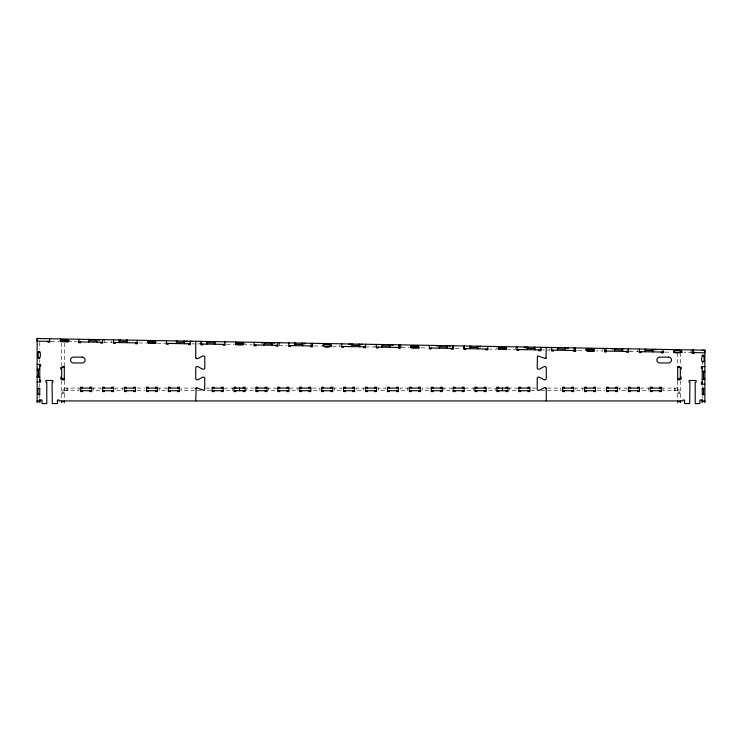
<?xml version="1.0" encoding="UTF-8"?>
<svg xmlns="http://www.w3.org/2000/svg" width="742" height="742" viewBox="0 0 742 742"><rect width="100%" height="100%" fill="white"/><g stroke="black" fill="none" stroke-linecap="round" stroke-linejoin="round"><path stroke-width="0.56" stroke-dasharray="3.71 2.78" d="M69.646 339.957L69.618 341.71L77.066 341.839M104.316 342.312L104.334 341.329M111.764 342.442L111.792 341.292M199.412 343.156L199.394 343.973L197.53 343.945M244.962 343.017L244.934 344.77L252.382 344.9M279.586 345.373L279.613 344.065M339.947 346.431L339.984 344.678M374.673 345.883L374.654 347.033L367.207 346.904M401.876 347.506L401.914 345.753M497.029 347.414L496.992 349.167L489.553 349.037M515.291 347.738L515.254 349.491L507.806 349.361M549.915 350.094L549.933 348.777M602.866 349.269L602.838 351.012L596.457 350.901M630.088 351.495L630.106 350.669M637.536 351.625L637.554 350.641M690.978 351.244L690.95 352.552L684.087 352.431M64.304 389.689L62.987 389.708L62.987 392.759M64.304 388.085L80.73 388.085M91.683 388.085L100.884 388.085L100.884 390.719L93.436 390.719L93.436 388.085M124.545 388.085L115.344 388.085L115.344 390.719L122.792 390.719L122.792 388.085M137.251 388.085L144.699 388.085M157.406 388.085L166.607 388.085L166.607 390.719L159.159 390.719L159.159 388.085M194.617 388.085L181.067 388.085L181.067 390.719L201.388 390.719M205.905 388.085L210.422 388.085L210.422 390.719L205.905 390.719M234.082 388.085L224.882 388.085L224.882 390.719L232.329 390.719L232.329 388.085M254.237 388.085L246.789 388.085L246.789 390.719L254.237 390.719M266.944 388.085L276.145 388.085L276.145 390.719L268.697 390.719L268.697 388.085M299.805 388.085L290.604 388.085L290.604 390.719L298.052 390.719L298.052 388.085M312.512 388.085L319.96 388.085L319.96 390.719L312.512 390.719M332.666 388.085L341.867 388.085L341.867 390.719L334.419 390.719L334.419 388.085M365.528 388.085L356.327 388.085L356.327 390.719L363.775 390.719L363.775 388.085M376.482 388.085L385.682 388.085L385.682 390.719L378.235 390.719L378.235 388.085M409.343 388.085L400.142 388.085L400.142 390.719L407.59 390.719L407.59 388.085M429.497 388.085L422.04 388.085L422.04 390.719L429.497 390.719M442.204 388.085L451.405 388.085L451.405 390.719L443.948 390.719L443.948 388.085M475.056 388.085L465.855 388.085L465.855 390.719L473.313 390.719L473.313 388.085M487.763 388.085L495.211 388.085L495.211 390.719L487.763 390.719M507.918 388.085L517.118 388.085L517.118 390.719L509.671 390.719L509.671 388.085M536.095 388.085L531.578 388.085L531.578 390.719L536.095 390.719M547.392 388.085L560.933 388.085L560.933 390.719L540.612 390.719M584.594 388.085L575.393 388.085L575.393 390.719L582.841 390.719L582.841 388.085M597.301 388.085L604.749 388.085M617.455 388.085L626.656 388.085L626.656 390.719L619.208 390.719L619.208 388.085M650.317 388.085L641.116 388.085L641.116 390.719L648.564 390.719L648.564 388.085M661.27 388.085L677.706 388.085M64.304 390.719L78.977 390.719L78.977 388.085M137.251 390.719L144.699 390.719M597.301 390.719L604.749 390.719M677.706 390.719L663.023 390.719L663.023 388.085M680.006 392.759L678.03 392.759M61.669 392.759L64.304 392.759M61.669 393.64L64.304 393.64M677.706 393.64L680.331 393.64M677.706 389.689L679.013 389.708L679.013 392.759M51.04 341.385L58.813 341.524M103.88 342.312L112.209 342.452M138.995 342.925L146.554 343.054M157.248 343.24L164.696 343.37M191.946 343.843L194.738 343.898M226.662 344.455L234.11 344.585M279.15 345.364L286.57 345.494M314.256 345.976L321.805 346.115M332.509 346.301L340.392 346.44M401.663 347.506L409.324 347.636M421.196 347.85L427.577 347.961M455.3 348.443L461.812 348.555M542.467 349.964L544.322 349.992M547.114 350.048L550.017 350.094M578.203 350.586L584.585 350.697M629.763 351.485L638.083 351.634M664.767 352.098L671.148 352.209M702.238 363.255L702.238 364.869M702.238 385.896L702.238 386.777M702.238 395.838L702.238 398.046M680.331 352.895L680.331 365.593M680.331 380.785L680.331 400.689M677.706 352.895L677.706 365.593M677.706 380.785L677.706 400.94M675.072 388.085L675.072 390.719M674.2 388.085L674.2 390.719M67.8 388.085L67.8 390.719M66.928 388.085L66.928 390.719M64.304 343.082L64.304 365.593M64.304 380.785L64.304 400.94M61.669 343.082L61.669 365.593M61.669 380.785L61.669 400.689M39.762 342.21L39.762 349.111M39.762 359.61L39.762 362.671M39.762 383.707L39.762 386.777M39.762 395.838L39.762 398.046"/><path stroke-width="1.11" d="M196.537 387.788L203.92 390.338L204.606 390.014L204.801 378.068C203.466 374.246 197.075 382.696 195.74 378.874L195.74 367.485C197.066 363.682 203.252 372.002 204.792 368.366L204.801 356.893C203.475 353.071 197.075 361.53 195.74 357.7L195.74 341.283M546.26 347.404L546.001 358.321L546.26 357.709M47.896 341.329L47.887 342.21L49.64 342.238L49.658 338.732M60.612 338.927L60.566 341.552L67.967 341.682L68.57 341.088L67.986 340.365L60.584 340.235L59.963 340.828L60.427 341.524L68.524 341.691M67.865 341.682L67.893 339.929M78.865 339.242L78.838 342.748L80.59 342.776L80.609 341.904M88.715 342.043L88.799 339.419M89.801 339.437L89.782 340.745L95.913 340.856L95.931 339.539M96.924 342.183L96.97 339.558M98.547 340.244L98.565 339.586M99.428 340.263L99.437 339.604M100.838 342.257L100.829 343.129L102.581 343.166L102.637 339.66M104.353 340.179L104.362 339.688M113.591 339.845L113.526 343.351L115.279 343.379L115.298 342.507M119.221 342.572L119.267 339.947L119.258 342.572M120.306 339.966L120.287 341.283L126.418 341.385L126.437 340.077M127.439 340.086L127.392 342.721L127.476 340.086M135.526 342.86L135.517 343.741L137.27 343.769L137.289 340.263M148.242 340.457L148.196 343.082L155.588 343.203L156.2 342.618L155.616 341.895L148.196 341.774L147.584 342.47L148.177 343.082L155.495 343.212L155.514 341.895L148.196 341.774M166.496 340.773L166.468 344.279L168.221 344.307L168.239 343.435M176.346 343.574L176.392 340.949M177.431 340.958L177.403 342.275L183.543 342.387L183.562 341.07M184.517 343.713L184.563 341.088M186.177 341.774L186.186 341.116M187.058 341.626L187.067 341.135M188.468 343.787L188.459 344.659L190.202 344.687L190.267 341.19M191.983 341.71L191.993 341.218M201.147 344.01L201.193 341.376M201.221 341.376L201.156 344.882L202.909 344.909L202.928 344.038M207.936 341.496L207.908 342.813L214.048 342.915L214.067 341.598M215.059 344.251L215.069 341.617M223.156 344.39L223.147 345.262L224.891 345.299L224.956 341.793M235.91 341.988L235.863 344.613L243.181 344.742L243.83 344.093L243.246 343.425L235.826 343.305L235.214 343.945L235.798 344.613L243.218 344.733L243.218 342.99M239.536 344.678L239.536 343.361M254.181 342.303L254.098 345.809L255.851 345.837L255.869 344.965M261.555 343.092L261.564 342.433M262.427 343.101L262.445 342.442M263.985 345.104L264.069 342.479M265.07 342.489L265.052 343.806L271.182 343.917L271.201 342.6M272.193 345.243L272.203 342.618M273.826 343.138L273.835 342.646M274.698 343.156L274.707 342.665M276.098 345.318L276.08 346.189L277.833 346.217L277.879 342.721M279.623 343.24L279.632 342.748M288.833 342.906L288.786 346.412L290.539 346.44L290.558 345.568M294.537 343.008L294.491 345.633L294.574 343.008M295.576 343.027L295.557 344.344L301.688 344.446L301.706 343.129M304.322 343.834L304.341 343.175M305.203 343.852L305.212 343.194M310.787 345.92L310.768 346.792L312.521 346.829L312.549 343.323M311.232 345.93L311.278 343.296M323.484 344.39C320.748 347.646 333.956 347.59 330.932 344.965C320.238 342.043 320.368 348.907 330.793 346.264L330.784 344.52M341.747 343.834L341.728 347.339L343.481 347.367L343.5 346.486M349.167 344.622L349.185 343.963M350.048 344.631L350.057 343.973M351.643 346.635L351.652 344M352.682 344.019L352.663 345.336L358.794 345.447L358.822 344.13M359.777 346.774L359.824 344.149M361.437 344.668L361.447 344.177M362.319 344.687L362.328 344.186M363.728 346.839L363.71 347.72L365.463 347.748L365.5 344.242M376.407 347.061L376.454 344.436L376.417 347.942L378.17 347.97L378.188 347.098M382.158 344.538L382.111 347.163L382.195 344.538M383.187 344.557L383.169 345.865L389.3 345.976L389.327 344.659M390.283 347.312L390.366 344.678M391.943 345.364L391.952 344.705M392.815 345.382L392.833 344.724M398.417 347.451L398.398 348.323L400.151 348.35L400.17 344.854M398.862 347.46L398.908 344.826M411.114 345.92L411.077 347.673L419.582 347.822M418.423 347.794C421.317 345.058 411.281 346.579 411.087 346.356C408.258 349.028 418.071 347.581 418.423 347.794L418.414 346.041M429.377 345.364L429.358 348.87L431.111 348.898L431.121 348.017M436.797 346.143L436.806 345.494M437.678 346.162L437.687 345.503M439.236 348.165L439.273 345.531M440.312 345.549L440.294 346.866L446.424 346.968L446.443 345.661M447.398 348.304L447.482 345.679M449.068 346.199L449.077 345.707M449.94 346.208L449.949 345.716M451.359 348.369L451.34 349.25L453.093 349.278L453.158 345.772M453.084 348.406L453.13 345.772M464.038 348.592L464.084 345.967L464.047 349.473L465.8 349.501L465.809 348.629M469.769 348.694L469.816 346.069M470.818 346.087L470.799 347.395L476.93 347.506L476.958 346.189M477.941 348.842L477.987 346.208M479.573 346.894L479.582 346.236M480.445 346.913L480.454 346.254M486.047 348.981L486.029 349.853L487.782 349.881L487.846 346.384M498.782 347.451L498.745 349.204L500.572 349.232M506.09 347.571L506.053 349.324L502.399 349.269L502.427 347.952L506.313 348.063L506.703 348.796L506.109 349.324L498.207 348.898L498.411 347.989L499.913 347.905M517.053 346.894L516.988 350.4L518.741 350.428L518.751 349.547M524.427 347.673L524.436 347.015M525.299 347.692L525.317 347.033M526.894 349.695L526.941 347.061M527.942 347.08L527.924 348.397L534.054 348.499L534.073 347.191M535.028 349.834L535.112 347.21M538.989 349.899L538.97 350.78L540.723 350.808L540.788 347.302L540.714 349.936M551.705 347.497L551.677 351.003L553.43 351.031L553.439 350.159M557.4 350.224L557.409 347.599M558.448 347.608L558.429 348.925L564.56 349.037L564.579 347.72M565.534 350.363L565.58 347.738M567.203 348.425L567.213 347.766M568.075 348.434L568.084 347.785M573.677 350.512L573.659 351.383L575.412 351.411L575.43 347.905M574.113 350.512L574.16 347.887M586.365 348.981C583.472 351.968 596.624 352.367 593.878 349.575C593.619 349.797 583.657 347.896 586.319 350.725L594.732 350.873M593.637 350.855L593.665 349.102M604.637 348.415L604.619 351.931L606.372 351.958L606.381 351.077M605.954 351.068L606.001 348.443M612.057 349.046L612.067 348.545M612.938 349.055L612.948 348.564M614.487 351.216L614.534 348.592M615.572 348.61L615.545 349.927L621.685 350.029L621.703 348.721M622.659 351.365L622.705 348.731M626.619 351.43L626.6 352.311L628.353 352.339L628.409 348.833L628.335 351.458M639.335 349.028L639.307 352.533L641.06 352.561L641.069 351.68M645.03 351.754L645.076 349.13M646.078 349.139L646.05 350.456L652.19 350.567L652.209 349.25M653.201 351.893L653.248 349.269M654.834 349.788L654.843 349.297M655.705 349.807L655.715 349.315M661.298 352.042L661.289 352.914L663.042 352.942L663.06 349.436M681.267 352.385L681.295 350.632M692.267 349.946L692.249 353.452L694.002 353.489L694.011 352.608M693.575 352.598L693.622 349.974M39.762 357.922C37.397 361.066 38.194 350.382 38.454 351.921C40.838 348.907 41.404 360.603 38.009 357.857M38.009 394.364L39.762 394.364L39.762 388.493L38.009 388.52M702.238 355.668C702.201 354.936 703.351 354.759 703.527 355.474C706.189 363.914 699.762 364.6 702.238 355.668L703.991 355.668M702.238 394.401L702.238 388.465L702.897 387.871L703.546 388.465L703.555 394.401L702.924 395.022L702.247 394.466L703.991 394.364M195.74 388.66L196.138 387.927L195.74 400.94M39.753 394.466C37.786 397.74 36.729 385.608 39.762 388.465M545.537 358.562L538.08 356.021L537.403 356.345L537.208 368.282C538.534 372.113 544.934 363.654 546.26 367.485L546.26 378.874C544.953 382.714 538.553 374.246 537.208 378.068L537.208 389.467C538.534 393.288 544.916 384.838 546.26 388.65L546.26 400.94M323.456 344.826L330.811 344.956M39.762 338.435L37.137 338.435L37.137 402.674M702.238 350.252L704.872 350.252L704.872 402.674M38.445 352.014L39.762 352.014M702.238 361.54L703.991 361.502M37.137 364.424L40.643 364.424L40.643 366.177L39.762 366.177M704.872 366.622L701.366 366.622L701.366 368.366L702.238 368.366M64.304 367.346L60.798 367.346L60.798 369.099L61.669 369.099M677.706 367.346L681.212 367.346L681.212 369.099L680.331 369.099M37.137 369.089L39.762 369.089M37.137 370.119L38.445 370.119L38.445 376.259L37.137 376.259M702.238 371.278L704.872 371.278M704.872 372.317L703.555 372.317L703.555 378.448L704.872 378.448M37.137 377.298L39.762 377.298M61.669 377.279L60.798 377.279L60.798 379.032L64.304 379.032M680.331 377.279L681.212 377.279L681.212 379.032L677.706 379.032M702.238 379.45L704.872 379.487M39.762 380.201L40.643 380.201L40.643 381.954L37.137 381.954M702.238 382.39L701.366 382.39L701.366 384.143L704.872 384.143M80.73 388.085L91.683 388.085M102.637 388.085L113.591 388.085M124.545 388.085L135.498 388.085M146.452 388.085L157.406 388.085M168.36 388.085L179.314 388.085M212.175 388.085L223.129 388.085M234.082 388.085L245.036 388.085M255.99 388.085L266.944 388.085M277.898 388.085L288.851 388.085M299.805 388.085L310.759 388.085M321.713 388.085L332.666 388.085M343.62 388.085L354.574 388.085M365.528 388.085L376.482 388.085M387.435 388.085L398.389 388.085M409.343 388.085L420.297 388.085M431.25 388.085L442.204 388.085M453.149 388.085L464.102 388.085M475.056 388.085L486.01 388.085M496.964 388.085L507.918 388.085M518.871 388.085L529.825 388.085M562.686 388.085L573.64 388.085M584.594 388.085L595.548 388.085M606.502 388.085L617.455 388.085M628.409 388.085L639.363 388.085M650.317 388.085L661.27 388.085M702.238 388.52L703.991 388.52M80.73 390.719L91.683 390.719M102.637 390.719L113.591 390.719M124.545 390.719L135.498 390.719M146.452 390.719L157.406 390.719M168.36 390.719L179.314 390.719M212.175 390.719L223.129 390.719M234.082 390.719L245.036 390.719M255.99 390.719L266.944 390.719M277.898 390.719L288.851 390.719M299.805 390.719L310.759 390.719M321.713 390.719L332.666 390.719M343.62 390.719L354.574 390.719M365.528 390.719L376.482 390.719M387.435 390.719L398.389 390.719M409.343 390.719L420.297 390.719M431.25 390.719L442.204 390.719M453.149 390.719L464.102 390.719M475.056 390.719L486.01 390.719M496.964 390.719L507.918 390.719M518.871 390.719L529.825 390.719M562.686 390.719L573.64 390.719M584.594 390.719L595.548 390.719M606.502 390.719L617.455 390.719M628.409 390.719L639.363 390.719M650.317 390.719L661.27 390.719M37.137 400.94L40.346 400.94L40.346 400.059L42.099 400.059L42.099 403.565L46.783 403.565L46.783 382.241L45.911 382.241L45.911 380.488L52.923 380.488L52.923 382.241L52.042 382.241L52.32 403.565L57.431 403.565L57.431 400.059L59.184 400.059L59.184 400.94L682.816 400.94L682.816 400.059L684.569 400.059L684.569 403.565L689.68 403.565L689.958 382.241L689.086 382.241L689.086 380.488L696.089 380.488L696.089 382.241L695.217 382.241L695.217 403.565L699.901 403.565L699.901 400.059L701.654 400.059L701.654 400.94L704.872 400.94M37.137 401.524L39.762 401.524M61.669 401.524L64.304 401.524M677.706 401.524L680.331 401.524M702.238 401.524L704.872 401.524M501.277 347.933L500.136 347.915M60.621 340.244L67.986 340.365M235.882 343.296L243.246 343.425M586.403 349.417L593.758 349.547M411.105 346.356L418.405 346.486M498.772 347.887L506.081 348.017M681.286 351.068C670.109 348.638 671.445 354.713 681.369 352.385C684.718 349.974 671.89 349.408 673.968 352.255L682.25 352.404M50.085 341.366L37.1 341.144L37.146 338.51L704.9 350.168L704.854 352.793L691.887 352.571M78.262 341.858L102.786 342.285M113.192 342.47L137.678 342.897M165.791 343.388L190.304 343.815M200.711 344L224.909 344.418M254.135 344.928L277.842 345.345M288.239 345.522L312.781 345.957M341.7 346.458L366.223 346.885M375.86 347.052L400.346 347.479M429.219 347.989L453.742 348.415M463.379 348.582L487.8 349.009M517.007 349.519L541.261 349.946M551.658 350.122L576.2 350.549M604.368 351.04L628.882 351.476M639.177 351.652L663.747 352.079M196.621 358.572L195.74 357.709M545.546 387.797L546.26 388.66M702.238 366.622L702.238 384.143M702.238 399.363L702.238 400.689M702.238 400.977L702.238 402.674M680.331 367.346L680.331 379.032M680.331 400.977L680.331 402.674M679.459 367.346L679.459 366.474L677.706 366.474L677.706 379.904L679.459 379.904L679.459 379.032M677.706 400.977L677.706 402.674M659.517 388.085L659.517 387.213L661.27 387.213L661.27 391.59L659.517 391.59L659.517 390.719M652.07 388.085L652.07 387.213L650.317 387.213L650.317 391.59L652.07 391.59L652.07 390.719M637.61 388.085L637.61 387.213L639.363 387.213L639.363 391.59L637.61 391.59L637.61 390.719M630.162 388.085L630.162 387.213L628.409 387.213L628.409 391.59L630.162 391.59L630.162 390.719M615.702 388.085L615.702 387.213L617.455 387.213L617.455 391.59L615.702 391.59L615.702 390.719M608.255 388.085L608.255 387.213L606.502 387.213L606.502 391.59L608.255 391.59L608.255 390.719M593.795 388.085L593.795 387.213L595.548 387.213L595.548 391.59L593.795 391.59L593.795 390.719M586.347 388.085L586.347 387.213L584.594 387.213L584.594 391.59L586.347 391.59L586.347 390.719M571.887 388.085L571.887 387.213L573.64 387.213L573.64 391.59L571.887 391.59L571.887 390.719M564.439 388.085L564.439 387.213L562.686 387.213L562.686 391.59L564.439 391.59L564.439 390.719M528.072 388.085L528.072 387.213L529.825 387.213L529.825 391.59L528.072 391.59L528.072 390.719M520.624 388.085L520.624 387.213L518.871 387.213L518.871 391.59L520.624 391.59L520.624 390.719M506.165 388.085L506.165 387.213L507.918 387.213L507.918 391.59L506.165 391.59L506.165 390.719M502.445 388.085L502.445 390.719M498.717 388.085L498.717 387.213L496.964 387.213L496.964 391.59L498.717 391.59L498.717 390.719M484.257 388.085L484.257 387.213L486.01 387.213L486.01 391.59L484.257 391.59L484.257 390.719M476.809 388.085L476.809 387.213L475.056 387.213L475.056 391.59L476.809 391.59L476.809 390.719M462.359 388.085L462.359 387.213L464.102 387.213L464.102 391.59L462.359 391.59L462.359 390.719M454.902 388.085L454.902 387.213L453.149 387.213L453.149 391.59L454.902 391.59L454.902 390.719M440.451 388.085L440.451 387.213L442.204 387.213L442.204 391.59L440.451 391.59L440.451 390.719M432.994 388.085L432.994 387.213L431.25 387.213L431.25 391.59L432.994 391.59L432.994 390.719M418.544 388.085L418.544 387.213L420.297 387.213L420.297 391.59L418.544 391.59L418.544 390.719M411.096 388.085L411.096 387.213L409.343 387.213L409.343 391.59L411.096 391.59L411.096 390.719M396.636 388.085L396.636 387.213L398.389 387.213L398.389 391.59L396.636 391.59L396.636 390.719M389.188 388.085L389.188 387.213L387.435 387.213L387.435 391.59L389.188 391.59L389.188 390.719M374.729 388.085L374.729 387.213L376.482 387.213L376.482 391.59L374.729 391.59L374.729 390.719M367.281 388.085L367.281 387.213L365.528 387.213L365.528 391.59L367.281 391.59L367.281 390.719M352.821 388.085L352.821 387.213L354.574 387.213L354.574 391.59L352.821 391.59L352.821 390.719M345.373 388.085L345.373 387.213L343.62 387.213L343.62 391.59L345.373 391.59L345.373 390.719M330.913 388.085L330.913 387.213L332.666 387.213L332.666 391.59L330.913 391.59L330.913 390.719M323.466 388.085L323.466 387.213L321.713 387.213L321.713 391.59L323.466 391.59L323.466 390.719M309.006 388.085L309.006 387.213L310.759 387.213L310.759 391.59L309.006 391.59L309.006 390.719M301.558 388.085L301.558 387.213L299.805 387.213L299.805 391.59L301.558 391.59L301.558 390.719M287.098 388.085L287.098 387.213L288.851 387.213L288.851 391.59L287.098 391.59L287.098 390.719M279.651 388.085L279.651 387.213L277.898 387.213L277.898 391.59L279.651 391.59L279.651 390.719M265.191 388.085L265.191 387.213L266.944 387.213L266.944 391.59L265.191 391.59L265.191 390.719M257.743 388.085L257.743 387.213L255.99 387.213L255.99 391.59L257.743 391.59L257.743 390.719M243.283 388.085L243.283 387.213L245.036 387.213L245.036 391.59L243.283 391.59L243.283 390.719M239.555 388.085L239.555 390.719M235.835 388.085L235.835 387.213L234.082 387.213L234.082 391.59L235.835 391.59L235.835 390.719M221.376 388.085L221.376 387.213L223.129 387.213L223.129 391.59L221.376 391.59L221.376 390.719M213.928 388.085L213.928 387.213L212.175 387.213L212.175 391.59L213.928 391.59L213.928 390.719M177.561 388.085L177.561 387.213L179.314 387.213L179.314 391.59L177.561 391.59L177.561 390.719M170.113 388.085L170.113 387.213L168.36 387.213L168.36 391.59L170.113 391.59L170.113 390.719M155.653 388.085L155.653 387.213L157.406 387.213L157.406 391.59L155.653 391.59L155.653 390.719M148.205 388.085L148.205 387.213L146.452 387.213L146.452 391.59L148.205 391.59L148.205 390.719M133.745 388.085L133.745 387.213L135.498 387.213L135.498 391.59L133.745 391.59L133.745 390.719M126.298 388.085L126.298 387.213L124.545 387.213L124.545 391.59L126.298 391.59L126.298 390.719M111.838 388.085L111.838 387.213L113.591 387.213L113.591 391.59L111.838 391.59L111.838 390.719M104.39 388.085L104.39 387.213L102.637 387.213L102.637 391.59L104.39 391.59L104.39 390.719M89.93 388.085L89.93 387.213L91.683 387.213L91.683 391.59L89.93 391.59L89.93 390.719M82.483 388.085L82.483 387.213L80.73 387.213L80.73 391.59L82.483 391.59L82.483 390.719M64.304 400.977L64.304 402.674M62.551 367.346L62.551 366.474L64.304 366.474L64.304 379.904L62.551 379.904L62.551 379.032M61.669 367.346L61.669 379.032M61.669 400.977L61.669 402.674M39.762 364.424L39.762 381.954M39.762 399.363L39.762 400.689M39.762 400.977L39.762 402.674M206.897 341.478L206.851 344.103L206.935 341.478M302.708 343.147L302.662 345.781L302.745 343.147M82.186 357.125L73.43 357.125A2.922 2.922 0 0 0 70.509 360.046A2.922 2.922 0 0 0 73.43 362.968L82.186 362.968A2.922 2.922 0 0 0 85.107 360.046A2.922 2.922 0 0 0 82.186 357.125M668.579 357.125L659.814 357.125A2.922 2.922 0 0 0 656.893 360.046A2.922 2.922 0 0 0 659.814 362.968L668.579 362.968A2.922 2.922 0 0 0 671.491 360.046A2.922 2.922 0 0 0 668.579 357.125"/></g></svg>
